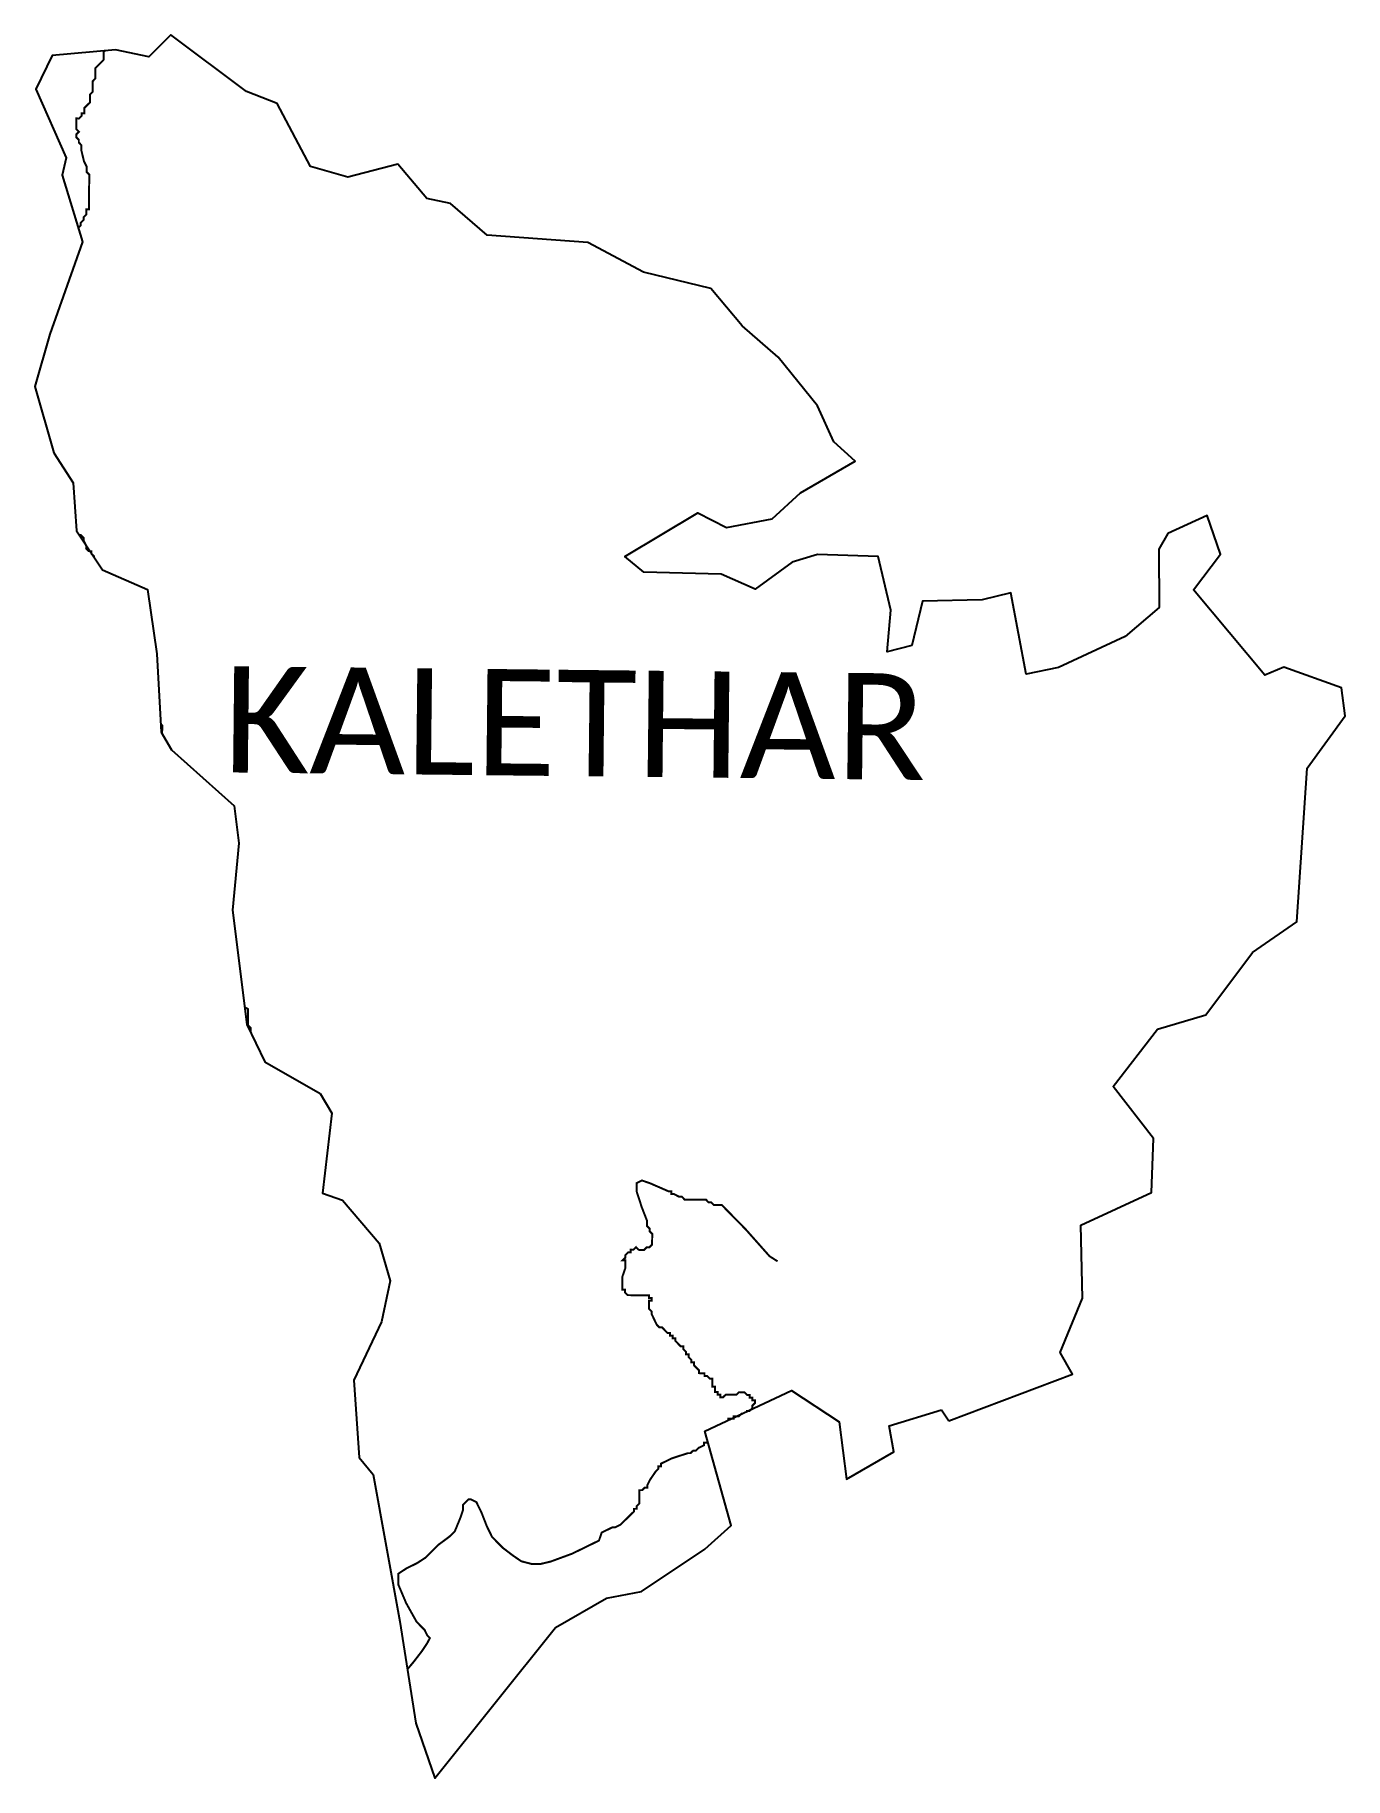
# Model space of a CAD drawing. Header units: metres. Extents: x 338369 to 340354, y 1770490 to 1773133.
import ezdxf

# ---------------------------------------------------------------- set-up
doc = ezdxf.new("R2010")
doc.units = ezdxf.units.M
for name, color, linetype in [('ddddd', 7, 'Continuous'), ('HAZARDS LINE', 1, 'Continuous'), ('village', 3, 'Continuous')]:
    doc.layers.add(name, color=color, linetype=linetype)
doc.styles.get("Standard").update_dxf_attribs({"font": 'simplex.shx'})

msp = doc.modelspace()

# ---------------------------------------------------------------- linework, layer by layer
at = {"color": 3, "true_color": 0x00ff00, "flags": 128}
msp.add_lwpolyline([(339742.9, 1771048), (339754, 1771031.5)], dxfattribs=at)
at = {"layer": 'HAZARDS LINE', "lineweight": 18, "const_width": 3}
for points in [[(338475.1, 1773108.7), (338473.1, 1773106.8), (338473.1, 1773102.8), (338473.1, 1773098.7), (338473, 1773094.7), (338468.9, 1773090.7), (338464.9, 1773086.7), (338460.8, 1773082.6), (338460.7, 1773078.6), (338460.7, 1773074.5), (338460.7, 1773070.5), (338460.6, 1773066.5), (338456.6, 1773062.4), (338456.5, 1773058.4), (338456.5, 1773054.3), (338456.5, 1773050.3), (338456.4, 1773046.2), (338452.4, 1773042.2), (338452.3, 1773038.2), (338452.3, 1773034.1), (338452.3, 1773030.1), (338444.1, 1773022.1), (338444, 1773014), (338440, 1773014), (338439.9, 1773009.9), (338435.9, 1773005.9), (338431.8, 1773006), (338431.8, 1773001.9), (338431.7, 1772997.9), (338431.7, 1772993.8), (338431.7, 1772989.8), (338435.7, 1772985.7), (338431.6, 1772981.7), (338431.6, 1772977.6), (338435.6, 1772973.5), (338435.6, 1772969.5), (338439.6, 1772965.4), (338439.5, 1772957.3), (338443.4, 1772941.1), (338447.4, 1772933), (338447.4, 1772928.9), (338447.3, 1772924.9), (338451.4, 1772920.8), (338451.3, 1772916.7), (338451.3, 1772912.7), (338451.3, 1772908.6), (338451.2, 1772900.5), (338451.2, 1772896.5), (338451.1, 1772892.4), (338451.1, 1772888.4), (338451.1, 1772884.4), (338451, 1772880.3), (338451, 1772876.3), (338451, 1772872.2), (338450.9, 1772868.2), (338446.9, 1772868.2), (338446.8, 1772860.1), (338442.7, 1772856.1), (338442.7, 1772852), (338438.6, 1772848), (338438.6, 1772844), (338434.6, 1772840)], [(338436.3, 1772374.4), (338438.8, 1772374.4), (338442.8, 1772370.3), (338442.8, 1772366.2), (338446.8, 1772358.1), (338446.7, 1772354), (338450.7, 1772350), (338454.8, 1772349.9), (338454.8, 1772345.9), (338458.8, 1772341.8), (338458.8, 1772340.8)], [(338559.7, 1772088.2), (338561.9, 1772085.9), (338561.9, 1772081.9), (338561.9, 1772077.8), (338561.8, 1772073.8), (338561.4, 1772073.5)], [(338686.8, 1771658.4), (338692, 1771655.7), (338692, 1771651.7), (338691.9, 1771647.6), (338691.9, 1771643.6), (338691.9, 1771639.5), (338691.8, 1771631.4), (338695.8, 1771627.3), (338695.8, 1771620.5)], [(339448, 1771045.8), (339448, 1771046.3), (339452.1, 1771046.3), (339456.1, 1771050.3), (339456.2, 1771054.4), (339460.2, 1771058.4), (339460.3, 1771062.4), (339456.2, 1771062.5), (339456.3, 1771066.5), (339452.2, 1771066.5), (339452.3, 1771070.6), (339448.2, 1771070.6), (339444.2, 1771074.7), (339436.1, 1771074.8), (339432, 1771070.8), (339415.8, 1771070.9), (339411.7, 1771066.9), (339407.7, 1771066.9), (339407.7, 1771070.9), (339403.7, 1771071), (339403.7, 1771075), (339399.7, 1771075.1), (339399.7, 1771083.2), (339395.7, 1771083.2), (339395.8, 1771095.3), (339391.7, 1771095.4), (339387.7, 1771099.5), (339383.7, 1771099.5), (339383.7, 1771103.5), (339375.6, 1771103.6), (339375.6, 1771107.6), (339371.6, 1771111.7), (339367.6, 1771115.8), (339367.7, 1771119.9), (339363.6, 1771119.9), (339363.6, 1771123.9), (339359.6, 1771128), (339359.7, 1771132.1), (339355.6, 1771132.1), (339355.6, 1771136.1), (339351.6, 1771140.2), (339351.7, 1771144.3), (339347.6, 1771144.3), (339343.6, 1771148.4), (339339.6, 1771152.5), (339339.6, 1771156.5), (339335.6, 1771156.6), (339335.6, 1771160.6), (339331.6, 1771160.6), (339331.6, 1771164.7), (339327.5, 1771164.7), (339323.5, 1771168.8), (339319.5, 1771172.9), (339315.5, 1771172.9), (339311.4, 1771177), (339307.5, 1771185.1), (339303.5, 1771193.3), (339303.5, 1771197.3), (339299.5, 1771201.4), (339299.6, 1771213.5), (339303.6, 1771213.5), (339303.7, 1771217.5), (339299.6, 1771217.6), (339299.7, 1771221.6), (339267.3, 1771221.9), (339263.3, 1771226), (339263.3, 1771230), (339259.3, 1771230), (339259.4, 1771250.3), (339263.6, 1771262.4), (339263.7, 1771274.5), (339259.6, 1771274.6), (339263.7, 1771278.6), (339263.7, 1771282.6), (339267.8, 1771286.7), (339271.9, 1771286.6), (339271.9, 1771290.7), (339275.9, 1771290.6), (339280, 1771294.7), (339284, 1771290.6), (339292.1, 1771290.5), (339296.2, 1771294.5), (339300.3, 1771294.5), (339304.3, 1771298.5), (339304.5, 1771314.7), (339300.5, 1771318.8), (339300.5, 1771322.8), (339296.5, 1771326.9), (339296.5, 1771335), (339288.6, 1771355.3), (339284.7, 1771367.5), (339280.7, 1771379.7), (339280.8, 1771391.8), (339288.9, 1771395.8), (339301.1, 1771391.6), (339329.3, 1771379.3), (339333.3, 1771379.2), (339333.3, 1771375.2), (339337.4, 1771375.2), (339345.4, 1771371), (339349.5, 1771371), (339353.5, 1771366.9), (339385.9, 1771366.7), (339389.9, 1771362.6), (339393.9, 1771362.5), (339397.9, 1771358.5), (339410.1, 1771358.4), (339446.2, 1771321.6), (339482.3, 1771280.9), (339494.4, 1771273.2)], [(339419.6, 1771032.5), (339419.6, 1771034.4), (339427.7, 1771034.4), (339427.7, 1771038.4), (339435.8, 1771038.3), (339439.9, 1771042.3), (339440.6, 1771042.3)], [(338933.4, 1770654.5), (338943, 1770665.9), (338955.3, 1770681.9), (338963.4, 1770694), (338967.6, 1770702.1), (338963.5, 1770706.2), (338959.6, 1770714.3), (338947.5, 1770726.5), (338931.6, 1770755), (338919.6, 1770783.4), (338919.8, 1770799.6), (338932, 1770807.6), (338948.2, 1770815.6), (338960.5, 1770823.6), (338968.6, 1770831.6), (338980.9, 1770843.7), (338997.1, 1770855.7), (339005.3, 1770863.7), (339013.6, 1770883.9), (339017.7, 1770896), (339017.8, 1770904.1), (339025.9, 1770912.1), (339030, 1770912.1), (339038.1, 1770908), (339046, 1770891.7), (339053.9, 1770871.4), (339061.9, 1770855.2), (339078, 1770838.8), (339094.1, 1770826.6), (339106.1, 1770818.4), (339122.3, 1770814.2), (339134.4, 1770814.1), (339150.7, 1770818), (339183.1, 1770829.9), (339207.5, 1770841.8), (339223.8, 1770849.8), (339227.9, 1770861.9), (339244.2, 1770869.9), (339248.2, 1770869.8), (339256.4, 1770873.8), (339260.4, 1770877.8), (339272.7, 1770889.9), (339276.8, 1770893.9), (339276.8, 1770897.9), (339280.8, 1770897.9), (339280.9, 1770902), (339284.9, 1770906), (339285.1, 1770926.2), (339289.2, 1770926.2), (339293.2, 1770930.2), (339297.3, 1770930.2), (339297.3, 1770934.2), (339301.4, 1770942.3), (339309.6, 1770954.3), (339313.7, 1770958.4), (339313.7, 1770962.4), (339317.8, 1770962.4), (339317.8, 1770966.4), (339334.1, 1770974.4), (339358.4, 1770982.3), (339362.5, 1770982.3), (339366.6, 1770986.3), (339370.6, 1770986.2), (339374.7, 1770990.3), (339382.8, 1770994.2), (339382.8, 1770998.3), (339389, 1770998.2)]]:
    msp.add_lwpolyline(points, dxfattribs=at)
at = {"layer": 'village'}
msp.add_lwpolyline([(339754, 1771031.5), (339941.6, 1771102.1), (339922.7, 1771135.1), (339956.5, 1771217.5), (339954.1, 1771328.1), (340061.1, 1771377.3), (340064, 1771459.3), (340003, 1771538.3), (340070.2, 1771625), (340143.4, 1771647.1), (340214, 1771741.6), (340281.4, 1771788.1), (340297, 1772020.7), (340354.5, 1772100.5), (340348.8, 1772142.9), (340261.5, 1772174), (340232.9, 1772161.8), (340124.5, 1772291.5), (340165.6, 1772345.4), (340145.4, 1772403.8), (340085.9, 1772376.6), (340072.2, 1772353.1), (340072.5, 1772264.5), (340021.1, 1772220.5), (339920.4, 1772173.4), (339871, 1772163.4), (339848.1, 1772286.6), (339804.3, 1772276), (339714, 1772273.9), (339697.8, 1772207.1), (339660.7, 1772197.3), (339666.1, 1772260.3), (339647.1, 1772341.9), (339555, 1772344.8), (339516.7, 1772333), (339460.5, 1772292.1), (339409, 1772314.9), (339292, 1772318.3), (339263.1, 1772341.6), (339373.7, 1772408.1), (339417.3, 1772386), (339486.2, 1772399), (339529.4, 1772438.4), (339612, 1772486.2), (339579.9, 1772515.9), (339554.9, 1772570.4), (339495.3, 1772644.3), (339440.7, 1772691.5), (339393.2, 1772748.2), (339291.1, 1772772.7), (339207.1, 1772817.9), (339054.4, 1772829.2), (338998.9, 1772877.1), (338962.9, 1772884.6), (338918.9, 1772936.9), (338843.2, 1772917), (338786.5, 1772933.1), (338736.3, 1773028.7), (338689.7, 1773046.8), (338575.2, 1773132.7), (338541.5, 1773099.4), (338491.1, 1773110.2), (338395, 1773101.5), (338370.2, 1773050.6), (338416.5, 1772946.1), (338410.3, 1772919.9), (338441, 1772818.9), (338391.5, 1772678.9), (338369, 1772599.5), (338397.9, 1772498.8), (338426.8, 1772453.7), (338432, 1772380.7), (338471.5, 1772321.7), (338539.9, 1772291.6), (338553.9, 1772194.5), (338560.4, 1772075.3), (338576, 1772048.8), (338670.8, 1771963.7), (338678.1, 1771907), (338668.3, 1771805.6), (338690.1, 1771632.1), (338717.5, 1771575.9), (338801.4, 1771527.8), (338818.8, 1771497.7), (338804.9, 1771376.5), (338835.2, 1771366), (338890.7, 1771300.8), (338907.2, 1771243.8), (338894.2, 1771181.4), (338852.4, 1771092.8), (338860.3, 1770975.5), (338881.8, 1770950), (338922.2, 1770727), (338946.1, 1770573), (338975, 1770489.6), (339158, 1770718), (339235.4, 1770762.4), (339288, 1770772.4), (339384.1, 1770836.7), (339423.9, 1770872.5), (339384.1, 1771015.9), (339515.3, 1771077.3), (339587.8, 1771029.9), (339598.9, 1770943.1), (339670.4, 1770984.5), (339663.6, 1771023.7), (339742.9, 1771048)], dxfattribs=at)

# ---------------------------------------------------------------- texts
at = {"layer": 'ddddd', "insert": (338655.9, 1772175.7), "char_height": 161.109, "attachment_point": 1, "rotation": 359.3742}
msp.add_mtext_dynamic_manual_height_columns('{\\fCalibri|b0|i0|c0|p34;KALETHAR}', width=1589.786, gutter_width=805.5, heights=[0], dxfattribs=at)

doc.saveas('drawing.dxf')
